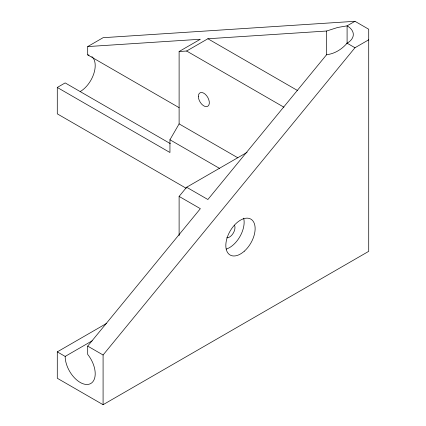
<?xml version="1.0" encoding="UTF-8"?>
<svg xmlns="http://www.w3.org/2000/svg" width="426" height="426" viewBox="0 0 426 426"><rect width="100%" height="100%" fill="white"/><g stroke="black" fill="none" stroke-linecap="round" stroke-linejoin="round"><path stroke-width="0.64" d="M186.167 188.255L57.286 113.849L57.286 87.458L169.947 152.503L169.947 139.76L179.112 123.891L179.112 51.514L200.358 39.245L87.697 46.578L87.697 54.879L179.09 107.645M179.112 235.589L179.112 196.413L186.631 187.243L247.08 152.343M87.697 46.578L103.087 37.696L354.975 21.3L368.714 29.234L368.714 251.34L103.087 404.7L57.286 378.261L57.286 351.871L65.162 356.418A21.241 12.263 60 0 0 87.697 384.449A21.241 12.263 60 0 0 87.697 354.405L87.697 346.104L200.358 208.681L179.112 196.413M103.087 404.7L103.087 354.991L354.975 47.739L368.714 39.81M354.975 21.3L347.094 25.848A21.241 12.263 0 0 1 347.094 43.191C341.87 49.283 334.65 53.82 326.577 54.725L207.877 199.512L186.631 187.243M57.286 87.458L65.162 82.91L170.352 143.642M179.112 51.514L186.631 51.024L207.877 38.755L326.577 31.029L337.573 27.498L347.094 25.848L347.094 43.814M57.286 351.871L106.718 323.329M65.162 356.418L92.181 340.821M347.094 43.191L354.975 47.739M207.877 38.755L297.769 90.653M186.631 51.024L283.924 107.198M179.112 123.891L237.846 157.806M169.947 139.76L219.475 168.35M87.697 346.104L103.087 354.991M326.577 31.029L326.577 54.901M234.465 225.157A7.774 4.489 -60 0 1 233.203 233.251A7.774 4.489 -60 0 1 226.738 237.799M243.645 218.165A20.725 11.965 -60 0 1 226.222 249.098M91.856 56.583A21.241 12.263 -60 0 1 93.747 73.874A21.241 12.263 -60 0 1 80.184 91.585M87.697 54.879A21.241 12.263 -60 0 1 89.013 55.108M244.274 251.218A20.725 11.965 -60 0 0 250.839 219.113A20.725 11.965 -60 0 0 226.323 240.855A20.725 11.965 -60 0 0 244.274 251.218M198.346 96.393A7.774 4.489 60 0 0 206.589 106.649A7.774 4.489 60 0 0 206.589 95.658A7.774 4.489 60 0 0 198.346 96.393"/></g></svg>
